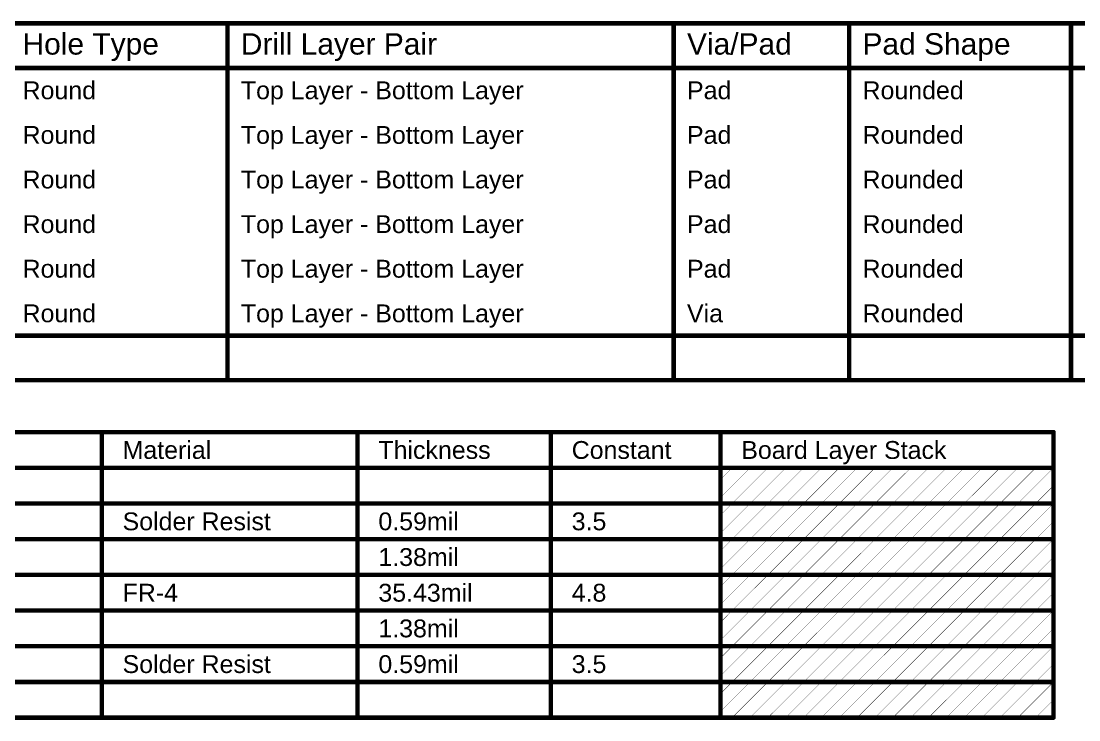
# Model space of a CAD drawing. Header units: inches. Extents: x 0 to 12.8, y -0.1 to 3.5.
# Drawn here: x 2.784 to 6.339, y 1.176 to 3.526 of the extents above; entities that cross this region are included whole.
import ezdxf

# ---------------------------------------------------------------- set-up
doc = ezdxf.new("R2010")
doc.units = ezdxf.units.IN
doc.header["$MEASUREMENT"] = 0
doc.layers.add('Drill Drawing', color=1, linetype='Continuous')
doc.layers.add('Fabrication', color=76, linetype='Continuous')
doc.styles.add('Arial', font='', dxfattribs={"height": 0.2})
doc.styles.get('Arial').set_extended_font_data('Arial')

msp = doc.modelspace()

# ---------------------------------------------------------------- linework, layer by layer
at = {"layer": 'Drill Drawing', "const_width": 0.015}
for points in [[(0.0075, 3.5185), (12.7519, 3.5185)], [(3.4776, 2.3185), (3.4776, 3.5185)], [(4.9771, 2.3185), (4.9771, 3.5185)], [(5.567, 2.3185), (5.567, 3.5185)], [(6.3128, 2.3185), (6.3128, 3.5185)], [(0.0075, 3.3685), (12.7519, 3.3685)], [(0.0075, 2.4685), (12.7519, 2.4685)], [(0.0075, 2.3185), (12.7519, 2.3185)]]:
    msp.add_lwpolyline(points, dxfattribs=at)
at = {"layer": 'Drill Drawing', "const_width": 0.0075}
for points in [[(3.4738, 3.5185, 1), (3.4813, 3.5185, 1)], [(4.9734, 3.5185, 1), (4.9809, 3.5185, 1)], [(5.5632, 3.5185, 1), (5.5707, 3.5185, 1)], [(6.309, 3.5185, 1), (6.3165, 3.5185, 1)], [(3.4738, 2.3185, 1), (3.4813, 2.3185, 1)], [(4.9734, 2.3185, 1), (4.9809, 2.3185, 1)], [(5.5632, 2.3185, 1), (5.5707, 2.3185, 1)], [(6.309, 2.3185, 1), (6.3165, 2.3185, 1)]]:
    msp.add_lwpolyline(points, format="xyb", close=True, dxfattribs=at)
at = {"layer": 'Fabrication'}
for points, const_width in [([(1.7153, 2.144), (6.2541, 2.144)], 0.015), ([(3.055, 1.184), (3.055, 2.144)], 0.015), ([(3.9148, 1.184), (3.9148, 2.144)], 0.015), ([(4.5646, 1.184), (4.5646, 2.144)], 0.015), ([(5.1345, 1.184), (5.1345, 2.144)], 0.015), ([(6.2541, 1.184), (6.2541, 2.144)], 0.015), ([(1.7153, 2.024), (6.2541, 2.024)], 0.015), ([(5.1345, 1.9843), (5.1741, 2.024)], 0.001), ([(5.1345, 1.9243), (5.2341, 2.024)], 0.001), ([(5.1741, 1.904), (5.2941, 2.024)], 0.001), ([(5.2341, 1.904), (5.3541, 2.024)], 0.001), ([(5.2941, 1.904), (5.4141, 2.024)], 0.001), ([(5.3541, 1.904), (5.4741, 2.024)], 0.001), ([(5.4141, 1.904), (5.5341, 2.024)], 0.001), ([(5.4741, 1.904), (5.5941, 2.024)], 0.001), ([(5.5341, 1.904), (5.6541, 2.024)], 0.001), ([(5.5941, 1.904), (5.7141, 2.024)], 0.001), ([(5.6541, 1.904), (5.7741, 2.024)], 0.001), ([(5.7141, 1.904), (5.8341, 2.024)], 0.001), ([(5.7741, 1.904), (5.8941, 2.024)], 0.001), ([(5.8341, 1.904), (5.9541, 2.024)], 0.001), ([(5.8941, 1.904), (6.0141, 2.024)], 0.001), ([(5.9541, 1.904), (6.0741, 2.024)], 0.001), ([(6.0141, 1.904), (6.1341, 2.024)], 0.001), ([(6.0741, 1.904), (6.1941, 2.024)], 0.001), ([(6.1341, 1.904), (6.2541, 2.024)], 0.001), ([(6.1941, 1.904), (6.2541, 1.964)], 0.001), ([(2.1253, 1.904), (3.055, 1.904)], 0.015), ([(3.055, 1.904), (3.9148, 1.904)], 0.015), ([(3.9148, 1.904), (4.5646, 1.904)], 0.015), ([(4.5646, 1.904), (5.1345, 1.904)], 0.015), ([(5.1345, 1.904), (6.2541, 1.904)], 0.015), ([(5.1345, 1.8643), (5.1741, 1.904)], 0.001), ([(5.1345, 1.8043), (5.2341, 1.904)], 0.001), ([(5.1741, 1.784), (5.2941, 1.904)], 0.001), ([(5.2341, 1.784), (5.3541, 1.904)], 0.001), ([(5.2941, 1.784), (5.4141, 1.904)], 0.001), ([(5.3541, 1.784), (5.4741, 1.904)], 0.001), ([(5.4141, 1.784), (5.5341, 1.904)], 0.001), ([(5.4741, 1.784), (5.5941, 1.904)], 0.001), ([(5.5341, 1.784), (5.6541, 1.904)], 0.001), ([(5.5941, 1.784), (5.7141, 1.904)], 0.001), ([(5.6541, 1.784), (5.7741, 1.904)], 0.001), ([(5.7141, 1.784), (5.8341, 1.904)], 0.001), ([(5.7741, 1.784), (5.8941, 1.904)], 0.001), ([(5.8341, 1.784), (5.9541, 1.904)], 0.001), ([(5.8941, 1.784), (6.0141, 1.904)], 0.001), ([(5.9541, 1.784), (6.0741, 1.904)], 0.001), ([(6.0141, 1.784), (6.1341, 1.904)], 0.001), ([(6.0741, 1.784), (6.1941, 1.904)], 0.001), ([(6.1341, 1.784), (6.2541, 1.904)], 0.001), ([(6.1941, 1.784), (6.2541, 1.844)], 0.001), ([(2.1253, 1.784), (3.055, 1.784)], 0.015), ([(3.055, 1.784), (3.9148, 1.784)], 0.015), ([(3.9148, 1.784), (4.5646, 1.784)], 0.015), ([(4.5646, 1.784), (5.1345, 1.784)], 0.015), ([(5.1345, 1.784), (6.2541, 1.784)], 0.015), ([(5.1345, 1.7443), (5.1741, 1.784)], 0.001), ([(5.1345, 1.6843), (5.2341, 1.784)], 0.001), ([(5.1741, 1.664), (5.2941, 1.784)], 0.001), ([(5.2341, 1.664), (5.3541, 1.784)], 0.001), ([(5.2941, 1.664), (5.4141, 1.784)], 0.001), ([(5.3541, 1.664), (5.4741, 1.784)], 0.001), ([(5.4141, 1.664), (5.5341, 1.784)], 0.001), ([(5.4741, 1.664), (5.5941, 1.784)], 0.001), ([(5.5341, 1.664), (5.6541, 1.784)], 0.001), ([(5.5941, 1.664), (5.7141, 1.784)], 0.001), ([(5.6541, 1.664), (5.7741, 1.784)], 0.001), ([(5.7141, 1.664), (5.8341, 1.784)], 0.001), ([(5.7741, 1.664), (5.8941, 1.784)], 0.001), ([(5.8341, 1.664), (5.9541, 1.784)], 0.001), ([(5.8941, 1.664), (6.0141, 1.784)], 0.001), ([(5.9541, 1.664), (6.0741, 1.784)], 0.001), ([(6.0141, 1.664), (6.1341, 1.784)], 0.001), ([(6.0741, 1.664), (6.1941, 1.784)], 0.001), ([(6.1341, 1.664), (6.2541, 1.784)], 0.001), ([(6.1941, 1.664), (6.2541, 1.724)], 0.001), ([(2.1253, 1.664), (3.055, 1.664)], 0.015), ([(3.055, 1.664), (3.9148, 1.664)], 0.015), ([(3.9148, 1.664), (4.5646, 1.664)], 0.015), ([(4.5646, 1.664), (5.1345, 1.664)], 0.015), ([(5.1345, 1.664), (6.2541, 1.664)], 0.015), ([(5.1345, 1.6243), (5.1741, 1.664)], 0.001), ([(5.1345, 1.5643), (5.2341, 1.664)], 0.001), ([(5.1741, 1.544), (5.2941, 1.664)], 0.001), ([(5.2341, 1.544), (5.3541, 1.664)], 0.001), ([(5.2941, 1.544), (5.4141, 1.664)], 0.001), ([(5.3541, 1.544), (5.4741, 1.664)], 0.001), ([(5.4141, 1.544), (5.5341, 1.664)], 0.001), ([(5.4741, 1.544), (5.5941, 1.664)], 0.001), ([(5.5341, 1.544), (5.6541, 1.664)], 0.001), ([(5.5941, 1.544), (5.7141, 1.664)], 0.001), ([(5.6541, 1.544), (5.7741, 1.664)], 0.001), ([(5.7141, 1.544), (5.8341, 1.664)], 0.001), ([(5.7741, 1.544), (5.8941, 1.664)], 0.001), ([(5.8341, 1.544), (5.9541, 1.664)], 0.001), ([(5.8941, 1.544), (6.0141, 1.664)], 0.001), ([(5.9541, 1.544), (6.0741, 1.664)], 0.001), ([(6.0141, 1.544), (6.1341, 1.664)], 0.001), ([(6.0741, 1.544), (6.1941, 1.664)], 0.001), ([(6.1341, 1.544), (6.2541, 1.664)], 0.001), ([(6.1941, 1.544), (6.2541, 1.604)], 0.001), ([(2.1253, 1.544), (3.055, 1.544)], 0.015), ([(3.055, 1.544), (3.9148, 1.544)], 0.015), ([(3.9148, 1.544), (4.5646, 1.544)], 0.015), ([(4.5646, 1.544), (5.1345, 1.544)], 0.015), ([(5.1345, 1.544), (6.2541, 1.544)], 0.015), ([(5.1345, 1.5043), (5.1741, 1.544)], 0.001), ([(5.1345, 1.4443), (5.2341, 1.544)], 0.001), ([(5.1741, 1.424), (5.2941, 1.544)], 0.001), ([(5.2341, 1.424), (5.3541, 1.544)], 0.001), ([(5.2941, 1.424), (5.4141, 1.544)], 0.001), ([(5.3541, 1.424), (5.4741, 1.544)], 0.001), ([(5.4141, 1.424), (5.5341, 1.544)], 0.001), ([(5.4741, 1.424), (5.5941, 1.544)], 0.001), ([(5.5341, 1.424), (5.6541, 1.544)], 0.001), ([(5.5941, 1.424), (5.7141, 1.544)], 0.001), ([(5.6541, 1.424), (5.7741, 1.544)], 0.001), ([(5.7141, 1.424), (5.8341, 1.544)], 0.001), ([(5.7741, 1.424), (5.8941, 1.544)], 0.001), ([(5.8341, 1.424), (5.9541, 1.544)], 0.001), ([(5.8941, 1.424), (6.0141, 1.544)], 0.001), ([(5.9541, 1.424), (6.0741, 1.544)], 0.001), ([(6.0141, 1.424), (6.1341, 1.544)], 0.001), ([(6.0741, 1.424), (6.1941, 1.544)], 0.001), ([(6.1341, 1.424), (6.2541, 1.544)], 0.001), ([(6.1941, 1.424), (6.2541, 1.484)], 0.001), ([(2.1253, 1.424), (3.055, 1.424)], 0.015), ([(3.055, 1.424), (3.9148, 1.424)], 0.015), ([(3.9148, 1.424), (4.5646, 1.424)], 0.015), ([(4.5646, 1.424), (5.1345, 1.424)], 0.015), ([(5.1345, 1.424), (6.2541, 1.424)], 0.015), ([(5.1345, 1.3843), (5.1741, 1.424)], 0.001), ([(5.1345, 1.3243), (5.2341, 1.424)], 0.001), ([(5.1741, 1.304), (5.2941, 1.424)], 0.001), ([(5.2341, 1.304), (5.3541, 1.424)], 0.001), ([(5.2941, 1.304), (5.4141, 1.424)], 0.001), ([(5.3541, 1.304), (5.4741, 1.424)], 0.001), ([(5.4141, 1.304), (5.5341, 1.424)], 0.001), ([(5.4741, 1.304), (5.5941, 1.424)], 0.001), ([(5.5341, 1.304), (5.6541, 1.424)], 0.001), ([(5.5941, 1.304), (5.7141, 1.424)], 0.001), ([(5.6541, 1.304), (5.7741, 1.424)], 0.001), ([(5.7141, 1.304), (5.8341, 1.424)], 0.001), ([(5.7741, 1.304), (5.8941, 1.424)], 0.001), ([(5.8341, 1.304), (5.9541, 1.424)], 0.001), ([(5.8941, 1.304), (6.0141, 1.424)], 0.001), ([(5.9541, 1.304), (6.0741, 1.424)], 0.001), ([(6.0141, 1.304), (6.1341, 1.424)], 0.001), ([(6.0741, 1.304), (6.1941, 1.424)], 0.001), ([(6.1341, 1.304), (6.2541, 1.424)], 0.001), ([(6.1941, 1.304), (6.2541, 1.364)], 0.001), ([(2.1253, 1.304), (3.055, 1.304)], 0.015), ([(3.055, 1.304), (3.9148, 1.304)], 0.015), ([(3.9148, 1.304), (4.5646, 1.304)], 0.015), ([(4.5646, 1.304), (5.1345, 1.304)], 0.015), ([(5.1345, 1.304), (6.2541, 1.304)], 0.015), ([(5.1345, 1.2643), (5.1741, 1.304)], 0.001), ([(5.1345, 1.2043), (5.2341, 1.304)], 0.001), ([(5.1741, 1.184), (5.2941, 1.304)], 0.001), ([(5.2341, 1.184), (5.3541, 1.304)], 0.001), ([(5.2941, 1.184), (5.4141, 1.304)], 0.001), ([(5.3541, 1.184), (5.4741, 1.304)], 0.001), ([(5.4141, 1.184), (5.5341, 1.304)], 0.001), ([(5.4741, 1.184), (5.5941, 1.304)], 0.001), ([(5.5341, 1.184), (5.6541, 1.304)], 0.001), ([(5.5941, 1.184), (5.7141, 1.304)], 0.001), ([(5.6541, 1.184), (5.7741, 1.304)], 0.001), ([(5.7141, 1.184), (5.8341, 1.304)], 0.001), ([(5.7741, 1.184), (5.8941, 1.304)], 0.001), ([(5.8341, 1.184), (5.9541, 1.304)], 0.001), ([(5.8941, 1.184), (6.0141, 1.304)], 0.001), ([(5.9541, 1.184), (6.0741, 1.304)], 0.001), ([(6.0141, 1.184), (6.1341, 1.304)], 0.001), ([(6.0741, 1.184), (6.1941, 1.304)], 0.001), ([(6.1341, 1.184), (6.2541, 1.304)], 0.001), ([(6.1941, 1.184), (6.2541, 1.244)], 0.001), ([(2.1253, 1.184), (3.055, 1.184)], 0.015), ([(3.055, 1.184), (3.9148, 1.184)], 0.015), ([(3.9148, 1.184), (4.5646, 1.184)], 0.015), ([(4.5646, 1.184), (5.1345, 1.184)], 0.015), ([(5.1345, 1.184), (6.2541, 1.184)], 0.015)]:
    msp.add_lwpolyline(points, dxfattribs=dict(at, const_width=const_width))
for points, const_width in [([(3.0513, 2.144, 1), (3.0587, 2.144, 1)], 0.0075), ([(3.911, 2.144, 1), (3.9185, 2.144, 1)], 0.0075), ([(4.5609, 2.144, 1), (4.5684, 2.144, 1)], 0.0075), ([(5.1307, 2.144, 1), (5.1382, 2.144, 1)], 0.0075), ([(6.2504, 2.144, 1), (6.2579, 2.144, 1)], 0.0075), ([(6.2504, 2.144, 1), (6.2579, 2.144, 1)], 0.0075), ([(6.2504, 2.024, 1), (6.2579, 2.024, 1)], 0.0075), ([(5.1739, 2.024, 1), (5.1744, 2.024, 1)], 0.0005), ([(5.2339, 2.024, 1), (5.2344, 2.024, 1)], 0.0005), ([(5.2939, 2.024, 1), (5.2944, 2.024, 1)], 0.0005), ([(5.3539, 2.024, 1), (5.3544, 2.024, 1)], 0.0005), ([(5.4139, 2.024, 1), (5.4144, 2.024, 1)], 0.0005), ([(5.4739, 2.024, 1), (5.4744, 2.024, 1)], 0.0005), ([(5.5339, 2.024, 1), (5.5344, 2.024, 1)], 0.0005), ([(5.5939, 2.024, 1), (5.5944, 2.024, 1)], 0.0005), ([(5.6539, 2.024, 1), (5.6544, 2.024, 1)], 0.0005), ([(5.7139, 2.024, 1), (5.7144, 2.024, 1)], 0.0005), ([(5.7739, 2.024, 1), (5.7744, 2.024, 1)], 0.0005), ([(5.8339, 2.024, 1), (5.8344, 2.024, 1)], 0.0005), ([(5.8939, 2.024, 1), (5.8944, 2.024, 1)], 0.0005), ([(5.9539, 2.024, 1), (5.9544, 2.024, 1)], 0.0005), ([(6.0139, 2.024, 1), (6.0144, 2.024, 1)], 0.0005), ([(6.0739, 2.024, 1), (6.0744, 2.024, 1)], 0.0005), ([(6.1339, 2.024, 1), (6.1344, 2.024, 1)], 0.0005), ([(6.1939, 2.024, 1), (6.1944, 2.024, 1)], 0.0005), ([(6.2539, 2.024, 1), (6.2544, 2.024, 1)], 0.0005), ([(5.1342, 1.9843, 1), (5.1347, 1.9843, 1)], 0.0005), ([(6.2539, 1.964, 1), (6.2544, 1.964, 1)], 0.0005), ([(5.1342, 1.9243, 1), (5.1347, 1.9243, 1)], 0.0005), ([(3.0513, 1.904, 1), (3.0587, 1.904, 1)], 0.0075), ([(3.0513, 1.904, 1), (3.0587, 1.904, 1)], 0.0075), ([(3.911, 1.904, 1), (3.9185, 1.904, 1)], 0.0075), ([(3.911, 1.904, 1), (3.9185, 1.904, 1)], 0.0075), ([(4.5609, 1.904, 1), (4.5684, 1.904, 1)], 0.0075), ([(4.5609, 1.904, 1), (4.5684, 1.904, 1)], 0.0075), ([(5.1307, 1.904, 1), (5.1382, 1.904, 1)], 0.0075), ([(5.1307, 1.904, 1), (5.1382, 1.904, 1)], 0.0075), ([(5.1739, 1.904, 1), (5.1744, 1.904, 1)], 0.0005), ([(5.1739, 1.904, 1), (5.1744, 1.904, 1)], 0.0005), ([(5.2339, 1.904, 1), (5.2344, 1.904, 1)], 0.0005), ([(5.2339, 1.904, 1), (5.2344, 1.904, 1)], 0.0005), ([(5.2939, 1.904, 1), (5.2944, 1.904, 1)], 0.0005), ([(5.2939, 1.904, 1), (5.2944, 1.904, 1)], 0.0005), ([(5.3539, 1.904, 1), (5.3544, 1.904, 1)], 0.0005), ([(5.3539, 1.904, 1), (5.3544, 1.904, 1)], 0.0005), ([(5.4139, 1.904, 1), (5.4144, 1.904, 1)], 0.0005), ([(5.4139, 1.904, 1), (5.4144, 1.904, 1)], 0.0005), ([(5.4739, 1.904, 1), (5.4744, 1.904, 1)], 0.0005), ([(5.4739, 1.904, 1), (5.4744, 1.904, 1)], 0.0005), ([(5.5339, 1.904, 1), (5.5344, 1.904, 1)], 0.0005), ([(5.5339, 1.904, 1), (5.5344, 1.904, 1)], 0.0005), ([(5.5939, 1.904, 1), (5.5944, 1.904, 1)], 0.0005), ([(5.5939, 1.904, 1), (5.5944, 1.904, 1)], 0.0005), ([(5.6539, 1.904, 1), (5.6544, 1.904, 1)], 0.0005), ([(5.6539, 1.904, 1), (5.6544, 1.904, 1)], 0.0005), ([(5.7139, 1.904, 1), (5.7144, 1.904, 1)], 0.0005), ([(5.7139, 1.904, 1), (5.7144, 1.904, 1)], 0.0005), ([(5.7739, 1.904, 1), (5.7744, 1.904, 1)], 0.0005), ([(5.7739, 1.904, 1), (5.7744, 1.904, 1)], 0.0005), ([(5.8339, 1.904, 1), (5.8344, 1.904, 1)], 0.0005), ([(5.8339, 1.904, 1), (5.8344, 1.904, 1)], 0.0005), ([(5.8939, 1.904, 1), (5.8944, 1.904, 1)], 0.0005), ([(5.8939, 1.904, 1), (5.8944, 1.904, 1)], 0.0005), ([(5.9539, 1.904, 1), (5.9544, 1.904, 1)], 0.0005), ([(5.9539, 1.904, 1), (5.9544, 1.904, 1)], 0.0005), ([(6.0139, 1.904, 1), (6.0144, 1.904, 1)], 0.0005), ([(6.0139, 1.904, 1), (6.0144, 1.904, 1)], 0.0005), ([(6.0739, 1.904, 1), (6.0744, 1.904, 1)], 0.0005), ([(6.0739, 1.904, 1), (6.0744, 1.904, 1)], 0.0005), ([(6.1339, 1.904, 1), (6.1344, 1.904, 1)], 0.0005), ([(6.1339, 1.904, 1), (6.1344, 1.904, 1)], 0.0005), ([(6.1939, 1.904, 1), (6.1944, 1.904, 1)], 0.0005), ([(6.1939, 1.904, 1), (6.1944, 1.904, 1)], 0.0005), ([(6.2504, 1.904, 1), (6.2579, 1.904, 1)], 0.0075), ([(6.2539, 1.904, 1), (6.2544, 1.904, 1)], 0.0005), ([(5.1342, 1.8643, 1), (5.1347, 1.8643, 1)], 0.0005), ([(6.2539, 1.844, 1), (6.2544, 1.844, 1)], 0.0005), ([(3.0513, 1.784, 1), (3.0587, 1.784, 1)], 0.0075), ([(3.0513, 1.784, 1), (3.0587, 1.784, 1)], 0.0075), ([(3.911, 1.784, 1), (3.9185, 1.784, 1)], 0.0075), ([(3.911, 1.784, 1), (3.9185, 1.784, 1)], 0.0075), ([(4.5609, 1.784, 1), (4.5684, 1.784, 1)], 0.0075), ([(4.5609, 1.784, 1), (4.5684, 1.784, 1)], 0.0075), ([(5.1307, 1.784, 1), (5.1382, 1.784, 1)], 0.0075), ([(5.1307, 1.784, 1), (5.1382, 1.784, 1)], 0.0075), ([(5.1342, 1.8043, 1), (5.1347, 1.8043, 1)], 0.0005), ([(5.1739, 1.784, 1), (5.1744, 1.784, 1)], 0.0005), ([(5.1739, 1.784, 1), (5.1744, 1.784, 1)], 0.0005), ([(5.2339, 1.784, 1), (5.2344, 1.784, 1)], 0.0005), ([(5.2339, 1.784, 1), (5.2344, 1.784, 1)], 0.0005), ([(5.2939, 1.784, 1), (5.2944, 1.784, 1)], 0.0005), ([(5.2939, 1.784, 1), (5.2944, 1.784, 1)], 0.0005), ([(5.3539, 1.784, 1), (5.3544, 1.784, 1)], 0.0005), ([(5.3539, 1.784, 1), (5.3544, 1.784, 1)], 0.0005), ([(5.4139, 1.784, 1), (5.4144, 1.784, 1)], 0.0005), ([(5.4139, 1.784, 1), (5.4144, 1.784, 1)], 0.0005), ([(5.4739, 1.784, 1), (5.4744, 1.784, 1)], 0.0005), ([(5.4739, 1.784, 1), (5.4744, 1.784, 1)], 0.0005), ([(5.5339, 1.784, 1), (5.5344, 1.784, 1)], 0.0005), ([(5.5339, 1.784, 1), (5.5344, 1.784, 1)], 0.0005), ([(5.5939, 1.784, 1), (5.5944, 1.784, 1)], 0.0005), ([(5.5939, 1.784, 1), (5.5944, 1.784, 1)], 0.0005), ([(5.6539, 1.784, 1), (5.6544, 1.784, 1)], 0.0005), ([(5.6539, 1.784, 1), (5.6544, 1.784, 1)], 0.0005), ([(5.7139, 1.784, 1), (5.7144, 1.784, 1)], 0.0005), ([(5.7139, 1.784, 1), (5.7144, 1.784, 1)], 0.0005), ([(5.7739, 1.784, 1), (5.7744, 1.784, 1)], 0.0005), ([(5.7739, 1.784, 1), (5.7744, 1.784, 1)], 0.0005), ([(5.8339, 1.784, 1), (5.8344, 1.784, 1)], 0.0005), ([(5.8339, 1.784, 1), (5.8344, 1.784, 1)], 0.0005), ([(5.8939, 1.784, 1), (5.8944, 1.784, 1)], 0.0005), ([(5.8939, 1.784, 1), (5.8944, 1.784, 1)], 0.0005), ([(5.9539, 1.784, 1), (5.9544, 1.784, 1)], 0.0005), ([(5.9539, 1.784, 1), (5.9544, 1.784, 1)], 0.0005), ([(6.0139, 1.784, 1), (6.0144, 1.784, 1)], 0.0005), ([(6.0139, 1.784, 1), (6.0144, 1.784, 1)], 0.0005), ([(6.0739, 1.784, 1), (6.0744, 1.784, 1)], 0.0005), ([(6.0739, 1.784, 1), (6.0744, 1.784, 1)], 0.0005), ([(6.1339, 1.784, 1), (6.1344, 1.784, 1)], 0.0005), ([(6.1339, 1.784, 1), (6.1344, 1.784, 1)], 0.0005), ([(6.1939, 1.784, 1), (6.1944, 1.784, 1)], 0.0005), ([(6.1939, 1.784, 1), (6.1944, 1.784, 1)], 0.0005), ([(6.2504, 1.784, 1), (6.2579, 1.784, 1)], 0.0075), ([(6.2539, 1.784, 1), (6.2544, 1.784, 1)], 0.0005), ([(5.1342, 1.7443, 1), (5.1347, 1.7443, 1)], 0.0005), ([(6.2539, 1.724, 1), (6.2544, 1.724, 1)], 0.0005), ([(3.0513, 1.664, 1), (3.0587, 1.664, 1)], 0.0075), ([(3.0513, 1.664, 1), (3.0587, 1.664, 1)], 0.0075), ([(3.911, 1.664, 1), (3.9185, 1.664, 1)], 0.0075), ([(3.911, 1.664, 1), (3.9185, 1.664, 1)], 0.0075), ([(4.5609, 1.664, 1), (4.5684, 1.664, 1)], 0.0075), ([(4.5609, 1.664, 1), (4.5684, 1.664, 1)], 0.0075), ([(5.1307, 1.664, 1), (5.1382, 1.664, 1)], 0.0075), ([(5.1307, 1.664, 1), (5.1382, 1.664, 1)], 0.0075), ([(5.1342, 1.6843, 1), (5.1347, 1.6843, 1)], 0.0005), ([(6.2504, 1.664, 1), (6.2579, 1.664, 1)], 0.0075), ([(5.1739, 1.664, 1), (5.1744, 1.664, 1)], 0.0005), ([(5.1739, 1.664, 1), (5.1744, 1.664, 1)], 0.0005), ([(5.2339, 1.664, 1), (5.2344, 1.664, 1)], 0.0005), ([(5.2339, 1.664, 1), (5.2344, 1.664, 1)], 0.0005), ([(5.2939, 1.664, 1), (5.2944, 1.664, 1)], 0.0005), ([(5.2939, 1.664, 1), (5.2944, 1.664, 1)], 0.0005), ([(5.3539, 1.664, 1), (5.3544, 1.664, 1)], 0.0005), ([(5.3539, 1.664, 1), (5.3544, 1.664, 1)], 0.0005), ([(5.4139, 1.664, 1), (5.4144, 1.664, 1)], 0.0005), ([(5.4139, 1.664, 1), (5.4144, 1.664, 1)], 0.0005), ([(5.4739, 1.664, 1), (5.4744, 1.664, 1)], 0.0005), ([(5.4739, 1.664, 1), (5.4744, 1.664, 1)], 0.0005), ([(5.5339, 1.664, 1), (5.5344, 1.664, 1)], 0.0005), ([(5.5339, 1.664, 1), (5.5344, 1.664, 1)], 0.0005), ([(5.5939, 1.664, 1), (5.5944, 1.664, 1)], 0.0005), ([(5.5939, 1.664, 1), (5.5944, 1.664, 1)], 0.0005), ([(5.6539, 1.664, 1), (5.6544, 1.664, 1)], 0.0005), ([(5.6539, 1.664, 1), (5.6544, 1.664, 1)], 0.0005), ([(5.7139, 1.664, 1), (5.7144, 1.664, 1)], 0.0005), ([(5.7139, 1.664, 1), (5.7144, 1.664, 1)], 0.0005), ([(5.7739, 1.664, 1), (5.7744, 1.664, 1)], 0.0005), ([(5.7739, 1.664, 1), (5.7744, 1.664, 1)], 0.0005), ([(5.8339, 1.664, 1), (5.8344, 1.664, 1)], 0.0005), ([(5.8339, 1.664, 1), (5.8344, 1.664, 1)], 0.0005), ([(5.8939, 1.664, 1), (5.8944, 1.664, 1)], 0.0005), ([(5.8939, 1.664, 1), (5.8944, 1.664, 1)], 0.0005), ([(5.9539, 1.664, 1), (5.9544, 1.664, 1)], 0.0005), ([(5.9539, 1.664, 1), (5.9544, 1.664, 1)], 0.0005), ([(6.0139, 1.664, 1), (6.0144, 1.664, 1)], 0.0005), ([(6.0139, 1.664, 1), (6.0144, 1.664, 1)], 0.0005), ([(6.0739, 1.664, 1), (6.0744, 1.664, 1)], 0.0005), ([(6.0739, 1.664, 1), (6.0744, 1.664, 1)], 0.0005), ([(6.1339, 1.664, 1), (6.1344, 1.664, 1)], 0.0005), ([(6.1339, 1.664, 1), (6.1344, 1.664, 1)], 0.0005), ([(6.1939, 1.664, 1), (6.1944, 1.664, 1)], 0.0005), ([(6.1939, 1.664, 1), (6.1944, 1.664, 1)], 0.0005), ([(6.2539, 1.664, 1), (6.2544, 1.664, 1)], 0.0005), ([(5.1342, 1.6243, 1), (5.1347, 1.6243, 1)], 0.0005), ([(6.2539, 1.604, 1), (6.2544, 1.604, 1)], 0.0005), ([(5.1342, 1.5643, 1), (5.1347, 1.5643, 1)], 0.0005), ([(3.0513, 1.544, 1), (3.0587, 1.544, 1)], 0.0075), ([(3.0513, 1.544, 1), (3.0587, 1.544, 1)], 0.0075), ([(3.911, 1.544, 1), (3.9185, 1.544, 1)], 0.0075), ([(3.911, 1.544, 1), (3.9185, 1.544, 1)], 0.0075), ([(4.5609, 1.544, 1), (4.5684, 1.544, 1)], 0.0075), ([(4.5609, 1.544, 1), (4.5684, 1.544, 1)], 0.0075), ([(5.1307, 1.544, 1), (5.1382, 1.544, 1)], 0.0075), ([(5.1307, 1.544, 1), (5.1382, 1.544, 1)], 0.0075), ([(5.1739, 1.544, 1), (5.1744, 1.544, 1)], 0.0005), ([(5.1739, 1.544, 1), (5.1744, 1.544, 1)], 0.0005), ([(5.2339, 1.544, 1), (5.2344, 1.544, 1)], 0.0005), ([(5.2339, 1.544, 1), (5.2344, 1.544, 1)], 0.0005), ([(5.2939, 1.544, 1), (5.2944, 1.544, 1)], 0.0005), ([(5.2939, 1.544, 1), (5.2944, 1.544, 1)], 0.0005), ([(5.3539, 1.544, 1), (5.3544, 1.544, 1)], 0.0005), ([(5.3539, 1.544, 1), (5.3544, 1.544, 1)], 0.0005), ([(5.4139, 1.544, 1), (5.4144, 1.544, 1)], 0.0005), ([(5.4139, 1.544, 1), (5.4144, 1.544, 1)], 0.0005), ([(5.4739, 1.544, 1), (5.4744, 1.544, 1)], 0.0005), ([(5.4739, 1.544, 1), (5.4744, 1.544, 1)], 0.0005), ([(5.5339, 1.544, 1), (5.5344, 1.544, 1)], 0.0005), ([(5.5339, 1.544, 1), (5.5344, 1.544, 1)], 0.0005), ([(5.5939, 1.544, 1), (5.5944, 1.544, 1)], 0.0005), ([(5.5939, 1.544, 1), (5.5944, 1.544, 1)], 0.0005), ([(5.6539, 1.544, 1), (5.6544, 1.544, 1)], 0.0005), ([(5.6539, 1.544, 1), (5.6544, 1.544, 1)], 0.0005), ([(5.7139, 1.544, 1), (5.7144, 1.544, 1)], 0.0005), ([(5.7139, 1.544, 1), (5.7144, 1.544, 1)], 0.0005), ([(5.7739, 1.544, 1), (5.7744, 1.544, 1)], 0.0005), ([(5.7739, 1.544, 1), (5.7744, 1.544, 1)], 0.0005), ([(5.8339, 1.544, 1), (5.8344, 1.544, 1)], 0.0005), ([(5.8339, 1.544, 1), (5.8344, 1.544, 1)], 0.0005), ([(5.8939, 1.544, 1), (5.8944, 1.544, 1)], 0.0005), ([(5.8939, 1.544, 1), (5.8944, 1.544, 1)], 0.0005), ([(5.9539, 1.544, 1), (5.9544, 1.544, 1)], 0.0005), ([(5.9539, 1.544, 1), (5.9544, 1.544, 1)], 0.0005), ([(6.0139, 1.544, 1), (6.0144, 1.544, 1)], 0.0005), ([(6.0139, 1.544, 1), (6.0144, 1.544, 1)], 0.0005), ([(6.0739, 1.544, 1), (6.0744, 1.544, 1)], 0.0005), ([(6.0739, 1.544, 1), (6.0744, 1.544, 1)], 0.0005), ([(6.1339, 1.544, 1), (6.1344, 1.544, 1)], 0.0005), ([(6.1339, 1.544, 1), (6.1344, 1.544, 1)], 0.0005), ([(6.1939, 1.544, 1), (6.1944, 1.544, 1)], 0.0005), ([(6.1939, 1.544, 1), (6.1944, 1.544, 1)], 0.0005), ([(6.2504, 1.544, 1), (6.2579, 1.544, 1)], 0.0075), ([(6.2539, 1.544, 1), (6.2544, 1.544, 1)], 0.0005), ([(5.1342, 1.5043, 1), (5.1347, 1.5043, 1)], 0.0005), ([(6.2539, 1.484, 1), (6.2544, 1.484, 1)], 0.0005), ([(3.0513, 1.424, 1), (3.0587, 1.424, 1)], 0.0075), ([(3.0513, 1.424, 1), (3.0587, 1.424, 1)], 0.0075), ([(3.911, 1.424, 1), (3.9185, 1.424, 1)], 0.0075), ([(3.911, 1.424, 1), (3.9185, 1.424, 1)], 0.0075), ([(4.5609, 1.424, 1), (4.5684, 1.424, 1)], 0.0075), ([(4.5609, 1.424, 1), (4.5684, 1.424, 1)], 0.0075), ([(5.1307, 1.424, 1), (5.1382, 1.424, 1)], 0.0075), ([(5.1307, 1.424, 1), (5.1382, 1.424, 1)], 0.0075), ([(5.1342, 1.4443, 1), (5.1347, 1.4443, 1)], 0.0005), ([(5.1739, 1.424, 1), (5.1744, 1.424, 1)], 0.0005), ([(5.1739, 1.424, 1), (5.1744, 1.424, 1)], 0.0005), ([(5.2339, 1.424, 1), (5.2344, 1.424, 1)], 0.0005), ([(5.2339, 1.424, 1), (5.2344, 1.424, 1)], 0.0005), ([(5.2939, 1.424, 1), (5.2944, 1.424, 1)], 0.0005), ([(5.2939, 1.424, 1), (5.2944, 1.424, 1)], 0.0005), ([(5.3539, 1.424, 1), (5.3544, 1.424, 1)], 0.0005), ([(5.3539, 1.424, 1), (5.3544, 1.424, 1)], 0.0005), ([(5.4139, 1.424, 1), (5.4144, 1.424, 1)], 0.0005), ([(5.4139, 1.424, 1), (5.4144, 1.424, 1)], 0.0005), ([(5.4739, 1.424, 1), (5.4744, 1.424, 1)], 0.0005), ([(5.4739, 1.424, 1), (5.4744, 1.424, 1)], 0.0005), ([(5.5339, 1.424, 1), (5.5344, 1.424, 1)], 0.0005), ([(5.5339, 1.424, 1), (5.5344, 1.424, 1)], 0.0005), ([(5.5939, 1.424, 1), (5.5944, 1.424, 1)], 0.0005), ([(5.5939, 1.424, 1), (5.5944, 1.424, 1)], 0.0005), ([(5.6539, 1.424, 1), (5.6544, 1.424, 1)], 0.0005), ([(5.6539, 1.424, 1), (5.6544, 1.424, 1)], 0.0005), ([(5.7139, 1.424, 1), (5.7144, 1.424, 1)], 0.0005), ([(5.7139, 1.424, 1), (5.7144, 1.424, 1)], 0.0005), ([(5.7739, 1.424, 1), (5.7744, 1.424, 1)], 0.0005), ([(5.7739, 1.424, 1), (5.7744, 1.424, 1)], 0.0005), ([(5.8339, 1.424, 1), (5.8344, 1.424, 1)], 0.0005), ([(5.8339, 1.424, 1), (5.8344, 1.424, 1)], 0.0005), ([(5.8939, 1.424, 1), (5.8944, 1.424, 1)], 0.0005), ([(5.8939, 1.424, 1), (5.8944, 1.424, 1)], 0.0005), ([(5.9539, 1.424, 1), (5.9544, 1.424, 1)], 0.0005), ([(5.9539, 1.424, 1), (5.9544, 1.424, 1)], 0.0005), ([(6.0139, 1.424, 1), (6.0144, 1.424, 1)], 0.0005), ([(6.0139, 1.424, 1), (6.0144, 1.424, 1)], 0.0005), ([(6.0739, 1.424, 1), (6.0744, 1.424, 1)], 0.0005), ([(6.0739, 1.424, 1), (6.0744, 1.424, 1)], 0.0005), ([(6.1339, 1.424, 1), (6.1344, 1.424, 1)], 0.0005), ([(6.1339, 1.424, 1), (6.1344, 1.424, 1)], 0.0005), ([(6.1939, 1.424, 1), (6.1944, 1.424, 1)], 0.0005), ([(6.1939, 1.424, 1), (6.1944, 1.424, 1)], 0.0005), ([(6.2504, 1.424, 1), (6.2579, 1.424, 1)], 0.0075), ([(6.2539, 1.424, 1), (6.2544, 1.424, 1)], 0.0005), ([(5.1342, 1.3843, 1), (5.1347, 1.3843, 1)], 0.0005), ([(6.2539, 1.364, 1), (6.2544, 1.364, 1)], 0.0005), ([(5.1342, 1.3243, 1), (5.1347, 1.3243, 1)], 0.0005), ([(3.0513, 1.304, 1), (3.0587, 1.304, 1)], 0.0075), ([(3.0513, 1.304, 1), (3.0587, 1.304, 1)], 0.0075), ([(3.911, 1.304, 1), (3.9185, 1.304, 1)], 0.0075), ([(3.911, 1.304, 1), (3.9185, 1.304, 1)], 0.0075), ([(4.5609, 1.304, 1), (4.5684, 1.304, 1)], 0.0075), ([(4.5609, 1.304, 1), (4.5684, 1.304, 1)], 0.0075), ([(5.1307, 1.304, 1), (5.1382, 1.304, 1)], 0.0075), ([(5.1307, 1.304, 1), (5.1382, 1.304, 1)], 0.0075), ([(5.1739, 1.304, 1), (5.1744, 1.304, 1)], 0.0005), ([(5.1739, 1.304, 1), (5.1744, 1.304, 1)], 0.0005), ([(5.2339, 1.304, 1), (5.2344, 1.304, 1)], 0.0005), ([(5.2339, 1.304, 1), (5.2344, 1.304, 1)], 0.0005), ([(5.2939, 1.304, 1), (5.2944, 1.304, 1)], 0.0005), ([(5.2939, 1.304, 1), (5.2944, 1.304, 1)], 0.0005), ([(5.3539, 1.304, 1), (5.3544, 1.304, 1)], 0.0005), ([(5.3539, 1.304, 1), (5.3544, 1.304, 1)], 0.0005), ([(5.4139, 1.304, 1), (5.4144, 1.304, 1)], 0.0005), ([(5.4139, 1.304, 1), (5.4144, 1.304, 1)], 0.0005), ([(5.4739, 1.304, 1), (5.4744, 1.304, 1)], 0.0005), ([(5.4739, 1.304, 1), (5.4744, 1.304, 1)], 0.0005), ([(5.5339, 1.304, 1), (5.5344, 1.304, 1)], 0.0005), ([(5.5339, 1.304, 1), (5.5344, 1.304, 1)], 0.0005), ([(5.5939, 1.304, 1), (5.5944, 1.304, 1)], 0.0005), ([(5.5939, 1.304, 1), (5.5944, 1.304, 1)], 0.0005), ([(5.6539, 1.304, 1), (5.6544, 1.304, 1)], 0.0005), ([(5.6539, 1.304, 1), (5.6544, 1.304, 1)], 0.0005), ([(5.7139, 1.304, 1), (5.7144, 1.304, 1)], 0.0005), ([(5.7139, 1.304, 1), (5.7144, 1.304, 1)], 0.0005), ([(5.7739, 1.304, 1), (5.7744, 1.304, 1)], 0.0005), ([(5.7739, 1.304, 1), (5.7744, 1.304, 1)], 0.0005), ([(5.8339, 1.304, 1), (5.8344, 1.304, 1)], 0.0005), ([(5.8339, 1.304, 1), (5.8344, 1.304, 1)], 0.0005), ([(5.8939, 1.304, 1), (5.8944, 1.304, 1)], 0.0005), ([(5.8939, 1.304, 1), (5.8944, 1.304, 1)], 0.0005), ([(5.9539, 1.304, 1), (5.9544, 1.304, 1)], 0.0005), ([(5.9539, 1.304, 1), (5.9544, 1.304, 1)], 0.0005), ([(6.0139, 1.304, 1), (6.0144, 1.304, 1)], 0.0005), ([(6.0139, 1.304, 1), (6.0144, 1.304, 1)], 0.0005), ([(6.0739, 1.304, 1), (6.0744, 1.304, 1)], 0.0005), ([(6.0739, 1.304, 1), (6.0744, 1.304, 1)], 0.0005), ([(6.1339, 1.304, 1), (6.1344, 1.304, 1)], 0.0005), ([(6.1339, 1.304, 1), (6.1344, 1.304, 1)], 0.0005), ([(6.1939, 1.304, 1), (6.1944, 1.304, 1)], 0.0005), ([(6.1939, 1.304, 1), (6.1944, 1.304, 1)], 0.0005), ([(6.2504, 1.304, 1), (6.2579, 1.304, 1)], 0.0075), ([(6.2539, 1.304, 1), (6.2544, 1.304, 1)], 0.0005), ([(5.1342, 1.2643, 1), (5.1347, 1.2643, 1)], 0.0005), ([(6.2539, 1.244, 1), (6.2544, 1.244, 1)], 0.0005), ([(3.0513, 1.184, 1), (3.0587, 1.184, 1)], 0.0075), ([(3.0513, 1.184, 1), (3.0587, 1.184, 1)], 0.0075), ([(3.0513, 1.184, 1), (3.0587, 1.184, 1)], 0.0075), ([(3.911, 1.184, 1), (3.9185, 1.184, 1)], 0.0075), ([(3.911, 1.184, 1), (3.9185, 1.184, 1)], 0.0075), ([(3.911, 1.184, 1), (3.9185, 1.184, 1)], 0.0075), ([(4.5609, 1.184, 1), (4.5684, 1.184, 1)], 0.0075), ([(4.5609, 1.184, 1), (4.5684, 1.184, 1)], 0.0075), ([(4.5609, 1.184, 1), (4.5684, 1.184, 1)], 0.0075), ([(5.1307, 1.184, 1), (5.1382, 1.184, 1)], 0.0075), ([(5.1307, 1.184, 1), (5.1382, 1.184, 1)], 0.0075), ([(5.1307, 1.184, 1), (5.1382, 1.184, 1)], 0.0075), ([(5.1342, 1.2043, 1), (5.1347, 1.2043, 1)], 0.0005), ([(5.1739, 1.184, 1), (5.1744, 1.184, 1)], 0.0005), ([(5.2339, 1.184, 1), (5.2344, 1.184, 1)], 0.0005), ([(5.2939, 1.184, 1), (5.2944, 1.184, 1)], 0.0005), ([(5.3539, 1.184, 1), (5.3544, 1.184, 1)], 0.0005), ([(5.4139, 1.184, 1), (5.4144, 1.184, 1)], 0.0005), ([(5.4739, 1.184, 1), (5.4744, 1.184, 1)], 0.0005), ([(5.5339, 1.184, 1), (5.5344, 1.184, 1)], 0.0005), ([(5.5939, 1.184, 1), (5.5944, 1.184, 1)], 0.0005), ([(5.6539, 1.184, 1), (5.6544, 1.184, 1)], 0.0005), ([(5.7139, 1.184, 1), (5.7144, 1.184, 1)], 0.0005), ([(5.7739, 1.184, 1), (5.7744, 1.184, 1)], 0.0005), ([(5.8339, 1.184, 1), (5.8344, 1.184, 1)], 0.0005), ([(5.8939, 1.184, 1), (5.8944, 1.184, 1)], 0.0005), ([(5.9539, 1.184, 1), (5.9544, 1.184, 1)], 0.0005), ([(6.0139, 1.184, 1), (6.0144, 1.184, 1)], 0.0005), ([(6.0739, 1.184, 1), (6.0744, 1.184, 1)], 0.0005), ([(6.1339, 1.184, 1), (6.1344, 1.184, 1)], 0.0005), ([(6.1939, 1.184, 1), (6.1944, 1.184, 1)], 0.0005), ([(6.2504, 1.184, 1), (6.2579, 1.184, 1)], 0.0075), ([(6.2504, 1.184, 1), (6.2579, 1.184, 1)], 0.0075)]:
    msp.add_lwpolyline(points, format="xyb", close=True, dxfattribs=dict(at, const_width=const_width))

# ---------------------------------------------------------------- texts
at = {"layer": 'Drill Drawing', "style": 'Arial'}
for s, height, p in [('Hole Type', 0.072, (2.7888, 3.4135)), ('Drill Layer Pair', 0.072, (3.5226, 3.4135)), ('Via/Pad', 0.072, (5.0221, 3.4135)), ('Pad Shape', 0.072, (5.612, 3.4135)), ('Round', 0.06, (2.7888, 3.2635)), ('Top Layer - Bottom Layer', 0.06, (3.5226, 3.2635)), ('Pad', 0.06, (5.0221, 3.2635)), ('Rounded', 0.06, (5.612, 3.2635)), ('Round', 0.06, (2.7888, 3.1135)), ('Top Layer - Bottom Layer', 0.06, (3.5226, 3.1135)), ('Pad', 0.06, (5.0221, 3.1135)), ('Rounded', 0.06, (5.612, 3.1135)), ('Round', 0.06, (2.7888, 2.9635)), ('Top Layer - Bottom Layer', 0.06, (3.5226, 2.9635)), ('Pad', 0.06, (5.0221, 2.9635)), ('Rounded', 0.06, (5.612, 2.9635)), ('Round', 0.06, (2.7888, 2.8135)), ('Top Layer - Bottom Layer', 0.06, (3.5226, 2.8135)), ('Pad', 0.06, (5.0221, 2.8135)), ('Rounded', 0.06, (5.612, 2.8135)), ('Round', 0.06, (2.7888, 2.6635)), ('Top Layer - Bottom Layer', 0.06, (3.5226, 2.6635)), ('Pad', 0.06, (5.0221, 2.6635)), ('Rounded', 0.06, (5.612, 2.6635)), ('Round', 0.06, (2.7888, 2.5135)), ('Top Layer - Bottom Layer', 0.06, (3.5226, 2.5135)), ('Via', 0.06, (5.0221, 2.5135)), ('Rounded', 0.06, (5.612, 2.5135))]:
    msp.add_text(s, height=height, dxfattribs=at).set_placement(p)
at = {"layer": 'Fabrication', "style": 'Arial'}
for s, p in [('Material', (3.125, 2.054)), ('Thickness', (3.9848, 2.054)), ('Constant', (4.6346, 2.054)), ('Board Layer Stack', (5.2045, 2.054)), ('Solder Resist', (3.125, 1.814)), ('0.59mil', (3.9848, 1.814)), ('3.5', (4.6346, 1.814)), ('1.38mil', (3.9848, 1.694)), ('35.43mil', (3.9848, 1.574)), ('FR-4', (3.125, 1.574)), ('4.8', (4.6346, 1.574)), ('1.38mil', (3.9848, 1.454)), ('Solder Resist', (3.125, 1.334)), ('0.59mil', (3.9848, 1.334)), ('3.5', (4.6346, 1.334))]:
    msp.add_text(s, height=0.06, dxfattribs=at).set_placement(p)

doc.saveas('drawing.dxf')
